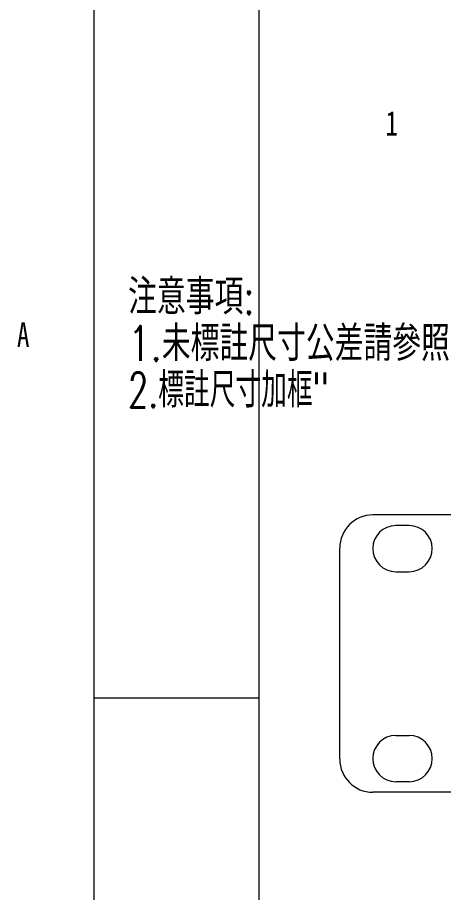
# Model space of a CAD drawing. Header units: millimetres. Extents: x 7 to 1038, y 7 to 730.
# Drawn here: x 6.7 to 39, y 231.5 to 297.8 of the extents above; entities that cross this region are included whole.
import ezdxf

# ---------------------------------------------------------------- set-up
doc = ezdxf.new("R2010")
doc.units = ezdxf.units.MM
doc.styles.add('SLDTEXTSTYLE0', font='TXT', dxfattribs={"width": 0.75})
doc.styles.add('SLDTEXTSTYLE1', font='TXT', dxfattribs={"width": 0.75, "bigfont": 'bigfont'})
doc.styles.add('SLDTEXTSTYLE3', font='TXT', dxfattribs={"width": 0.67, "bigfont": 'bigfont'})

# ---------------------------------------------------------------- blocks, each defined once
blk = doc.blocks.new('SW_NOTE_2')
at = {"color": 0, "linetype": 'Continuous', "lineweight": 0, "attachment_point": 1}
for s, insert, char_height, style in [('\\M+1928D\\M+188D3\\M+18E96\\M+18D80:', (0, 3.411), 2.64583, 'SLDTEXTSTYLE1'), ('1.\\M+196A2\\M+19557\\M+19290\\M+18EDA\\M+190A1\\M+18CF6\\M+18DB7\\M+190BF\\M+199D2\\M+18FC6Common Tolerance', (0, -0.117), 2.64583, 'SLDTEXTSTYLE1'), ('2.\\M+19557\\M+19290\\M+18EDA\\M+190A1\\M+189C1\\M+19E79"        "\\M+188D7\\M+18F64\\M+1EA79\\M+19EFB\\M+1E984\\M+18EDA\\M+190A1', (0, -3.645), 2.645833, 'SLDTEXTSTYLE3')]:
    blk.add_mtext(s, dxfattribs=dict(at, insert=insert, char_height=char_height, style=style))

msp = doc.modelspace()

# ---------------------------------------------------------------- linework, layer by layer
at = {"color": 7, "linetype": 'Continuous', "lineweight": 0}
for p, q in [((12.5, 730), (12.5, 12.5)), ((25, 717.5), (25, 25)), ((12.5, 246.25), (25, 246.25))]:
    msp.add_line(p, q, dxfattribs=at)
at = {"color": 7, "linetype": 'Continuous', "lineweight": 15}
for p, q in [((41.1238, 260.0873), (33.6238, 260.0873)), ((36.3738, 259.2873), (35.3738, 259.2873)), ((31.1238, 241.5873), (31.1238, 257.5873)), ((35.3738, 255.7873), (36.3738, 255.7873)), ((35.3738, 243.3873), (36.3738, 243.3873)), ((36.3738, 239.8873), (35.3738, 239.8873)), ((41.1238, 239.0873), (33.6238, 239.0873))]:
    msp.add_line(p, q, dxfattribs=at)
for centre, radius, start, end in [((33.6238, 257.5873), 2.5, 90, 180), ((35.3738, 257.5373), 1.75, 90, 270), ((36.3738, 257.5373), 1.75, 270, 90), ((35.3738, 241.6373), 1.75, 90, 270), ((36.3738, 241.6373), 1.75, 270, 90), ((33.6238, 241.5873), 2.5, 180, 270)]:
    msp.add_arc(centre, radius, start, end, dxfattribs=at)

# ---------------------------------------------------------------- block references
at = {"color": 7, "linetype": 'Continuous', "lineweight": 0}
msp.add_blockref('SW_NOTE_2', (15.0863, 274.5188), dxfattribs=at)

# ---------------------------------------------------------------- texts
at = {"color": 7, "linetype": 'Continuous', "lineweight": 0, "char_height": 1.8521, "attachment_point": 1, "style": 'SLDTEXTSTYLE0'}
for s, insert in [('1', (34.5833, 290.668)), ('A', (6.6667, 274.668))]:
    msp.add_mtext(s, dxfattribs=dict(at, insert=insert))

doc.saveas('drawing.dxf')
